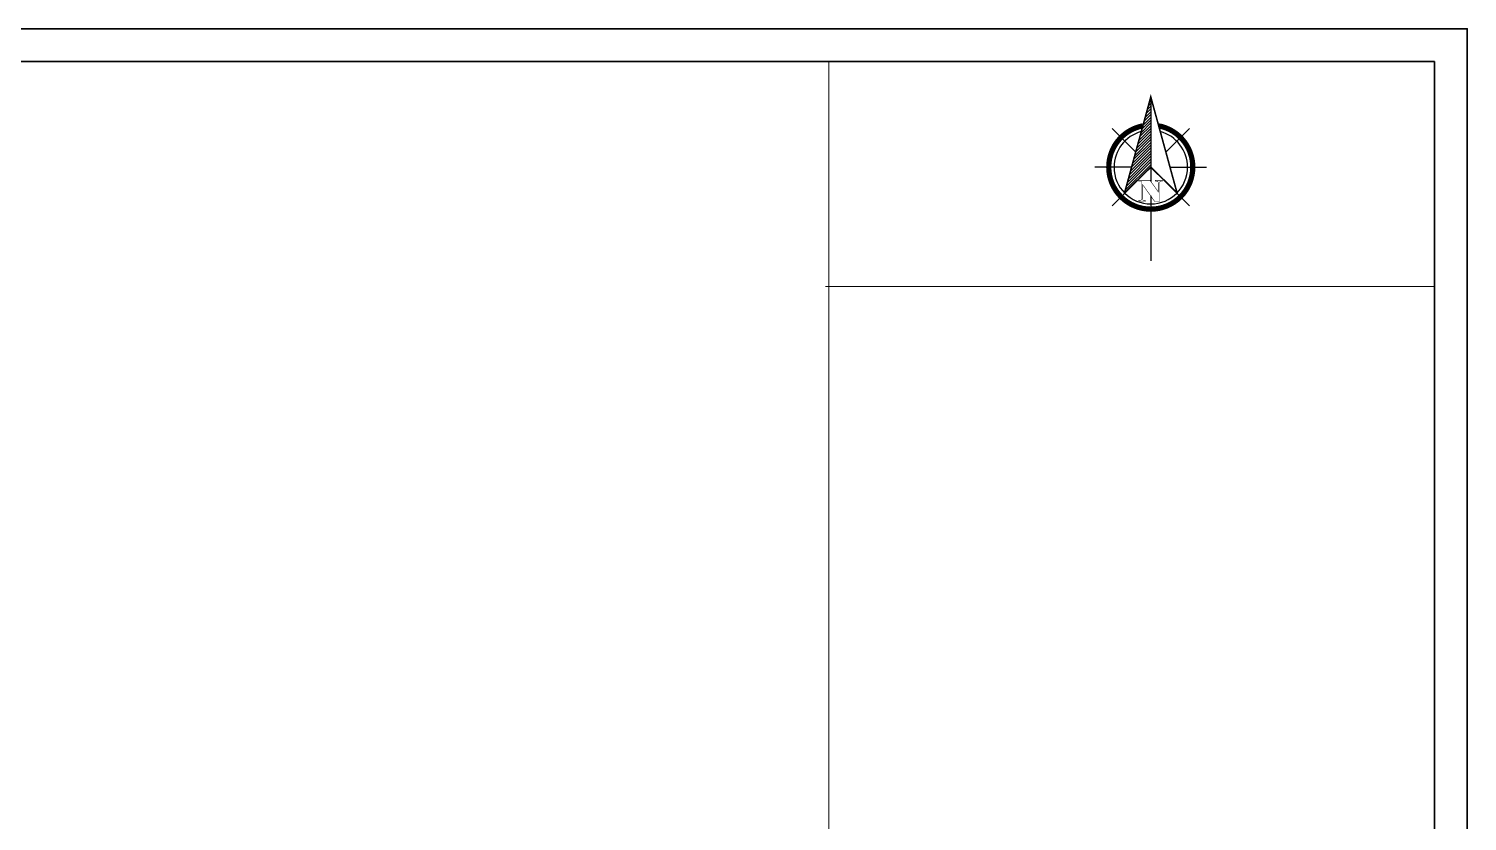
# Model space of a CAD drawing. Header units: inches. Extents: x 376358 to 406049, y -63575 to -53607.
# Drawn here: x 381103 to 381629, y -58710 to -58421 of the extents above; entities that cross this region are included whole.
import ezdxf

# ---------------------------------------------------------------- set-up
doc = ezdxf.new("R2010")
doc.units = ezdxf.units.IN
doc.header["$LTSCALE"] = 2
doc.header["$MEASUREMENT"] = 0
doc.layers.get('0').update_dxf_attribs({"linetype": 'CONTINUOUS'})
for name, color, linetype, lineweight in [('DIMENTION', 140, 'CONTINUOUS', 0), ('Rebars', 1, 'CONTINUOUS', 13), ('Siteplan', 7, 'CONTINUOUS', 30)]:
    doc.layers.add(name, color=color, linetype=linetype, lineweight=lineweight)
doc.layers.add('Normal Wall', color=7, linetype='CONTINUOUS', lineweight=35, true_color=0xffaf89)
doc.layers.add('Rear Wall', color=7, linetype='CONTINUOUS', lineweight=20, true_color=0xd4e480)

# ---------------------------------------------------------------- blocks, each defined once
blk = doc.blocks.new('*X29')
at = {"color": 0}
for p, q in [((146.95, -410.95), (147.62, -410.29)), ((147.15, -410.22), (147.62, -409.76)), ((147.35, -409.49), (147.62, -409.23)), ((147.55, -408.76), (147.62, -408.7)), ((145.76, -415.33), (147.62, -413.47)), ((145.96, -414.6), (147.62, -412.94)), ((146.16, -413.87), (147.62, -412.41)), ((146.36, -413.14), (147.62, -411.88)), ((146.55, -412.41), (147.62, -411.35)), ((146.75, -411.68), (147.62, -410.82)), ((144.76, -418.98), (147.62, -416.12)), ((144.96, -418.25), (147.62, -415.59)), ((145.16, -417.52), (147.62, -415.06)), ((145.36, -416.79), (147.62, -414.53)), ((145.56, -416.06), (147.62, -414)), ((143.76, -422.63), (147.62, -418.77)), ((143.96, -421.9), (147.62, -418.24)), ((144.16, -421.17), (147.62, -417.71)), ((144.36, -420.44), (147.62, -417.18)), ((144.56, -419.71), (147.62, -416.65)), ((142.76, -426.28), (147.62, -421.42)), ((142.96, -425.55), (147.62, -420.89)), ((143.16, -424.82), (147.62, -420.36)), ((143.36, -424.09), (147.62, -419.83)), ((143.56, -423.36), (147.62, -419.3))]:
    blk.add_line(p, q, dxfattribs=at)
blk = doc.blocks.new('NORTH_15')
for p, q in [((0, 3.66), (0, 10.62)), ((-2.87, 2.87), (-7.37, 7.37)), ((2.87, 2.87), (7.37, 7.37)), ((-13.37, 0), (2.72, 0)), ((5.49, 0), (17.83, 0)), ((-2.87, -2.87), (-7.37, -7.37)), ((0, -3.66), (0, -10.62)), ((2.87, -2.87), (7.37, -7.37))]:
    blk.add_line(p, q)
at = {"const_width": 1}
for points in [[(0, -8, 1), (0, 8, 0.359415), (-7.86, 1.52, 1)], [(-7.86, -1.52, 0.359415), (0, -8, 1)]]:
    blk.add_lwpolyline(points, format="xyb", dxfattribs=at)
for points, const_width in [([(4.96, -5.01), (-13.37, 0), (4.9, 5), (0, 0), (4.96, -5.01)], 0.3), ([(5.93, -1.55), (6, -1.55), (6.07, -1.54), (6.13, -1.53), (6.17, -1.52), (6.22, -1.51), (6.26, -1.49), (6.28, -1.47), (6.3, -1.45), (6.32, -1.42), (6.33, -1.39), (6.35, -1.34), (6.36, -1.29), (6.37, -1.23), (6.38, -1.16), (6.38, -1.08), (6.38, -1), (6.54, -1), (6.54, -2.34), (6.38, -2.34), (6.38, -2.3), (6.38, -2.23), (6.38, -2.16), (6.37, -2.09), (6.36, -2.04), (6.35, -1.99), (6.33, -1.95), (6.32, -1.91), (6.3, -1.88), (6.28, -1.86), (6.26, -1.83), (6.22, -1.81), (6.18, -1.8), (6.13, -1.78), (6.07, -1.77), (6.01, -1.76), (5.95, -1.76), (2.66, -1.76), (2.66, -2.34), (2.5, -2.34), (2.5, -0.16), (4.71, 1.44), (3.14, 1.44), (3.07, 1.44), (3, 1.43), (2.94, 1.42), (2.89, 1.41), (2.85, 1.4), (2.81, 1.38), (2.78, 1.36), (2.76, 1.34), (2.74, 1.31), (2.72, 1.27), (2.7, 1.22), (2.69, 1.17), (2.68, 1.11), (2.67, 1.04), (2.66, 0.97), (2.66, 0.89), (2.66, 0.87), (2.5, 0.87), (2.5, 2.21), (2.66, 2.21), (2.66, 2.17), (2.66, 2.09), (2.67, 2.03), (2.68, 1.97), (2.69, 1.91), (2.7, 1.86), (2.71, 1.82), (2.73, 1.78), (2.75, 1.76), (2.77, 1.74), (2.8, 1.72), (2.85, 1.7), (2.89, 1.68), (2.94, 1.67), (3, 1.66), (3.07, 1.66), (3.14, 1.66), (6.54, 1.66), (6.54, 0.75), (3.33, -1.55), (5.93, -1.55), (5.93, -1.55)], 0.1)]:
    blk.add_lwpolyline(points, dxfattribs=dict(const_width=const_width))
for start, end in [(90, 164.973), (270, 90), (195.027, 270)]:
    blk.add_arc((0, 0), 7, start, end)
at = {"rotation": 90}
blk.add_blockref('*X29', (-421.89, -147.62), dxfattribs=at)
blk = doc.blocks.new('A$C0BDB7EE9')
at = {"layer": 'Siteplan', "xscale": 2.999999999999779, "yscale": 2.999999999999779, "zscale": 2.999999999999779, "rotation": 247.8612575918487}
blk.add_blockref('NORTH_15', (20.15, 49.54), dxfattribs=at)
blk = doc.blocks.new('A$C327B4BBD')
at = {"layer": 'DIMENTION', "ltscale": 0.3, "xscale": 1.171875000000082, "yscale": 1.171875000000082, "zscale": 1.171875000000082, "rotation": 112.1387424081494}
blk.add_blockref('A$C0BDB7EE9', (16.13, 0), dxfattribs=at)

msp = doc.modelspace()

# ---------------------------------------------------------------- linework, layer by layer
at = {"layer": 'Normal Wall'}
for points in [[(380570.93, -58420.52), (381628.93, -58420.52), (381628.93, -59171.04), (380570.93, -59171.04)], [(381617.03, -58432.42), (380594.74, -58432.42), (380594.74, -59159.14), (381617.03, -59159.14)], [(381617.03, -58432.42), (380594.74, -58432.42), (380594.74, -59159.14), (381617.03, -59159.14)]]:
    msp.add_lwpolyline(points, close=True, dxfattribs=at)
at = {"layer": 'Normal Wall', "color": 3}
msp.add_lwpolyline([(380570.93, -58420.52), (381628.93, -58420.52), (381628.93, -59171.04), (380570.93, -59171.04)], close=True, dxfattribs=at)
at = {"layer": 'Rear Wall'}
for p, q in [((381395.61, -58876.69), (381395.61, -58432.42)), ((381394.43, -58514.72), (381617.03, -58514.72))]:
    msp.add_line(p, q, dxfattribs=at)

# ---------------------------------------------------------------- block references
at = {"layer": 'Rebars', "xscale": 0.5459999999999999, "yscale": 0.5459999999999999, "zscale": 0.5459999999999999, "rotation": 270}
msp.add_blockref('A$C327B4BBD', (381513.3, -58496.5), dxfattribs=at)

doc.saveas('drawing.dxf')
